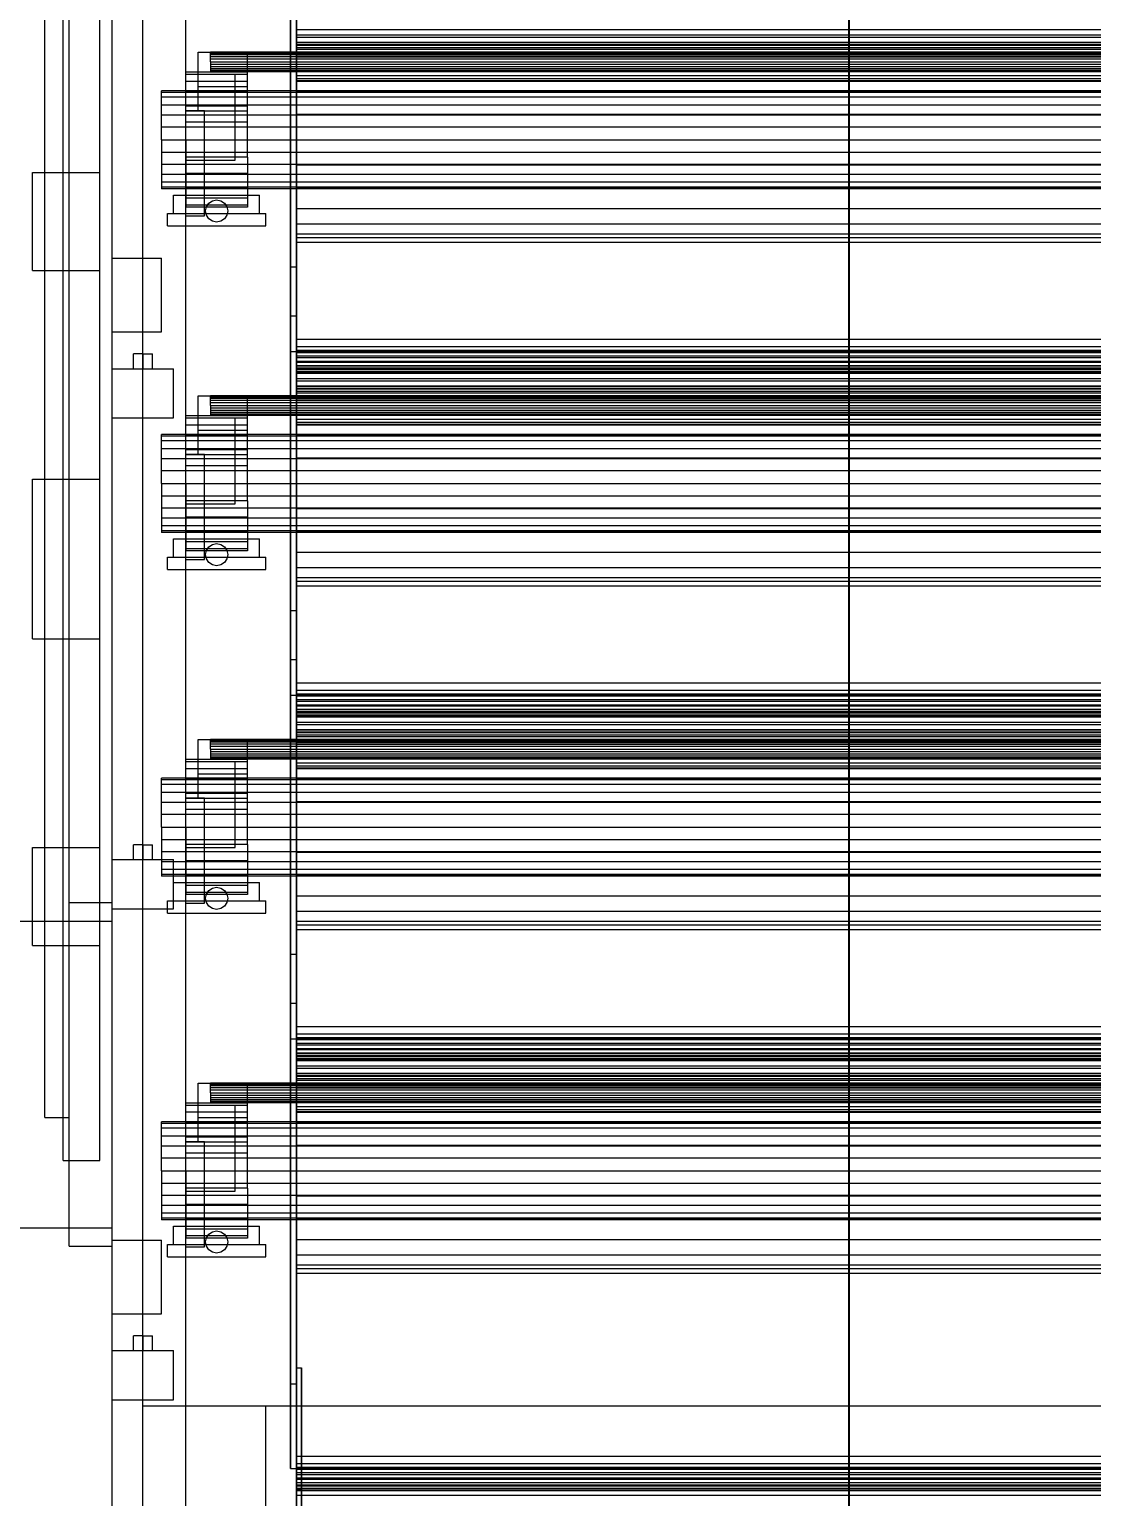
# Model space of a CAD drawing. Header units: millimetres. Extents: x -191664 to 191490, y -197311 to 10263.
# Drawn here: x 1032 to 1897, y -140449 to -139254 of the extents above; entities that cross this region are included whole.
import ezdxf

# ---------------------------------------------------------------- set-up
doc = ezdxf.new("R2010")
doc.units = ezdxf.units.MM
for name, color, linetype, lineweight in [('COTAS_O', 1, 'Continuous', 0), ('COTAS_R', 1, 'Continuous', 0), ('DET_secador_frontal', 7, 'Continuous', 0), ('R15_COTAS_TRANSPORTE_P', 1, 'Continuous', 0)]:
    doc.layers.add(name, color=color, linetype=linetype, lineweight=lineweight)
doc.dimstyles.new('PLANTA_20', dxfattribs={"dimtxt": 50, "dimasz": 30, "dimexe": 30, "dimexo": 16, "dimgap": 20, "dimtad": 1, "dimtih": 1, "dimtoh": 1, "dimdec": 1, "dimzin": 0, "dimdsep": 46, "dimcen": 0.09, "dimadec": 0, "dimazin": 0, "dimtfac": 1, "dimtdec": 4, "dimtofl": 0, "dimtmove": 0, "dimatfit": 3, "dimfxl": 1, "dimtolj": 1, "dimtzin": 0, "dimarcsym": 0})

# ---------------------------------------------------------------- blocks, each defined once
blk = doc.blocks.new('*D96')
at = {"layer": 'COTAS_O', "color": 0, "lineweight": -2, "transparency": 16777216}
for p, q in [((1116, -138550), (1730, -138550)), ((1700, -141520), (1700, -138580)), ((1116, -141550), (1730, -141550))]:
    blk.add_line(p, q, dxfattribs=at)
at = {"layer": 'COTAS_O', "color": 0, "transparency": 16777216}
for points in [[(1695, -138580), (1705, -138580), (1700, -138550)], [(1695, -141520), (1705, -141520), (1700, -141550)]]:
    blk.add_solid(points, dxfattribs=at)
at = {"layer": 'Defpoints', "color": 0, "transparency": 16777216}
for p in [(1100, -138550), (1700, -138550), (1100, -141550)]:
    blk.add_point(p, dxfattribs=at)
blk = doc.blocks.new('*D97')
at = {"layer": 'COTAS_R', "color": 0, "lineweight": -2, "transparency": 16777216}
for p, q in [((1116, -137710), (2230, -137710)), ((2200, -141520), (2200, -137740)), ((1116, -141550), (2230, -141550))]:
    blk.add_line(p, q, dxfattribs=at)
at = {"layer": 'COTAS_R', "color": 0, "transparency": 16777216}
for points in [[(2195, -137740), (2205, -137740), (2200, -137710)], [(2195, -141520), (2205, -141520), (2200, -141550)]]:
    blk.add_solid(points, dxfattribs=at)
at = {"layer": 'Defpoints', "color": 0, "transparency": 16777216}
for p in [(1100, -137710), (2200, -137710), (1100, -141550)]:
    blk.add_point(p, dxfattribs=at)
blk = doc.blocks.new('*D131')
at = {"layer": 'Defpoints', "color": 0, "transparency": 16777216}
for p in [(1100, -183968.1), (1139.8, -184162.7), (1104.6, -184212), (1304.6, -184212), (1304.6, -184212)]:
    blk.add_point(p, dxfattribs=at)
at = {"layer": 'R15_COTAS_TRANSPORTE_P', "color": 0, "lineweight": -2, "transparency": 16777216}
blk.add_arc((1304.6, -184212), 172, 140.0034, 169.9966, dxfattribs=at)
at = {"layer": 'R15_COTAS_TRANSPORTE_P', "color": 0, "transparency": 16777216}
for points in [[(1169.3, -184097.9), (1176.3, -184105), (1194, -184080.2)], [(1140.2, -184182.6), (1130.2, -184181.7), (1132.6, -184212)]]:
    blk.add_solid(points, dxfattribs=at)
blk = doc.blocks.new('*D133')
at = {"layer": 'Defpoints', "color": 0, "transparency": 16777216}
for p in [(439.7, -194148), (217.9, -194406.1), (-500, -194490), (-500, -194490), (500, -194490)]:
    blk.add_point(p, dxfattribs=at)
at = {"layer": 'R15_COTAS_TRANSPORTE_P', "color": 0, "lineweight": -2, "transparency": 16777216}
blk.add_arc((-500, -194490), 722.8, 2.3783, 17.6217, dxfattribs=at)
at = {"layer": 'R15_COTAS_TRANSPORTE_P', "color": 0, "transparency": 16777216}
for points in [[(184.1, -194272.8), (193.6, -194269.6), (179.2, -194242.8)], [(227.1, -194459.9), (217.2, -194460.1), (222.8, -194490)]]:
    blk.add_solid(points, dxfattribs=at)

msp = doc.modelspace()

# ---------------------------------------------------------------- linework, layer by layer
at = {"layer": 'DET_secador_frontal', "color": 254, "true_color": 0xd8e0dc}
for p, q in [((1100, -140885), (1100, -138615)), ((1125, -140885), (1125, -138615)), ((680, -139980), (1100, -139980)), ((1100, -140230), (1100, -139980)), ((680, -140230), (1100, -140230))]:
    msp.add_line(p, q, dxfattribs=at)
at = {"layer": 'DET_secador_frontal', "color": 9, "true_color": 0xb8c6c1}
for p, q in [((1125, -140375), (1125, -138615)), ((1045, -140140), (1045, -139190)), ((1065, -140140), (1065, -139190)), ((1045, -140140), (1065, -140140)), ((1125, -140375), (3875, -140375))]:
    msp.add_line(p, q, dxfattribs=at)
at = {"layer": 'DET_secador_frontal', "color": 251, "true_color": 0x536a64}
for p, q in [((1100, -140900), (1100, -138650)), ((1160, -140900), (1160, -138650)), ((1060, -140175), (1060, -139155)), ((1090, -140175), (1090, -139155)), ((1100, -139440), (1140, -139440)), ((1100, -139500), (1100, -139440)), ((1140, -139500), (1140, -139440)), ((1100, -139500), (1140, -139500)), ((1060, -140175), (1090, -140175)), ((1100, -140240), (1140, -140240)), ((1100, -140300), (1100, -140240)), ((1140, -140300), (1140, -140240)), ((1100, -140300), (1140, -140300))]:
    msp.add_line(p, q, dxfattribs=at)
at = {"layer": 'DET_secador_frontal', "color": 253, "true_color": 0xa8b3b5}
for p, q in [((1245, -139447), (1245, -139207)), ((1245, -139207), (1245, -139276)), ((1250, -139207), (1250, -139447)), ((1250, -139276), (1250, -139207)), ((1250, -139254), (1250, -139266)), ((3750, -139254), (1250, -139254)), ((1250, -139258), (1250, -139254)), ((1250, -139270), (1250, -139258)), ((1250, -139258), (3750, -139258)), ((1250, -139266), (1250, -139270)), ((3750, -139270), (1250, -139270)), ((1250, -139272), (1250, -139512)), ((1250, -139276), (1250, -139272)), ((1245, -139276), (1245, -139516)), ((1250, -139276), (1245, -139276)), ((1250, -139516), (1250, -139276)), ((1250, -139276), (3750, -139276)), ((1245, -139516), (1245, -139447)), ((1245, -139447), (1250, -139447)), ((1250, -139447), (1250, -139516)), ((1245, -139727), (1245, -139487)), ((1245, -139487), (1245, -139556)), ((1245, -139487), (1250, -139487)), ((1250, -139487), (1250, -139727)), ((1250, -139556), (1250, -139487)), ((1250, -139512), (3750, -139512)), ((1250, -139512), (1250, -139516)), ((1245, -139516), (1250, -139516)), ((3750, -139516), (1250, -139516)), ((1250, -139534), (1250, -139546)), ((3750, -139534), (1250, -139534)), ((1250, -139538), (1250, -139534)), ((1250, -139550), (1250, -139538)), ((1250, -139538), (3750, -139538)), ((1250, -139546), (1250, -139550)), ((3750, -139550), (1250, -139550)), ((1245, -139556), (1245, -139796)), ((1250, -139556), (1245, -139556)), ((1250, -139552), (1250, -139792)), ((1250, -139556), (1250, -139552)), ((1250, -139796), (1250, -139556)), ((1250, -139556), (3750, -139556)), ((1245, -139796), (1245, -139727)), ((1245, -139727), (1250, -139727)), ((1250, -139727), (1250, -139796)), ((1245, -140007), (1245, -139767)), ((1245, -139767), (1245, -139836)), ((1245, -139767), (1250, -139767)), ((1250, -139767), (1250, -140007)), ((1250, -139836), (1250, -139767)), ((1245, -139796), (1250, -139796)), ((1250, -139792), (3750, -139792)), ((1250, -139792), (1250, -139796)), ((3750, -139796), (1250, -139796)), ((1250, -139814), (1250, -139826)), ((3750, -139814), (1250, -139814)), ((1250, -139818), (1250, -139814)), ((1250, -139830), (1250, -139818)), ((1250, -139818), (3750, -139818)), ((1245, -139836), (1245, -140076)), ((1250, -139836), (1245, -139836)), ((1250, -139826), (1250, -139830)), ((3750, -139830), (1250, -139830)), ((1250, -139832), (1250, -140072)), ((1250, -139836), (1250, -139832)), ((1250, -140076), (1250, -139836)), ((1250, -139836), (3750, -139836)), ((1245, -140076), (1245, -140007)), ((1245, -140007), (1250, -140007)), ((1250, -140007), (1250, -140076)), ((1245, -140357), (1245, -140047)), ((1245, -140047), (1245, -140116)), ((1245, -140047), (1250, -140047)), ((1250, -140047), (1250, -140357)), ((1250, -140116), (1250, -140047)), ((1245, -140076), (1250, -140076)), ((1250, -140072), (3750, -140072)), ((1250, -140072), (1250, -140076)), ((3750, -140076), (1250, -140076)), ((1250, -140094), (1250, -140106)), ((3750, -140094), (1250, -140094)), ((1250, -140098), (1250, -140094)), ((1250, -140110), (1250, -140098)), ((1250, -140098), (3750, -140098)), ((1250, -140106), (1250, -140110)), ((3750, -140110), (1250, -140110)), ((1250, -140112), (1250, -140422)), ((1250, -140116), (1250, -140112)), ((1245, -140116), (1245, -140426)), ((1250, -140116), (1245, -140116)), ((1250, -140426), (1250, -140116)), ((1250, -140116), (3750, -140116)), ((1245, -140426), (1245, -140357)), ((1245, -140357), (1250, -140357)), ((1250, -140357), (1250, -140426)), ((1250, -140422), (3750, -140422)), ((1250, -140422), (1250, -140426)), ((1245, -140426), (1250, -140426)), ((3750, -140426), (1250, -140426)), ((1250, -140444), (3750, -140444)), ((1250, -140444), (1250, -140448)), ((3750, -140448), (1250, -140448))]:
    msp.add_line(p, q, dxfattribs=at)
at = {"layer": 'DET_secador_frontal', "color": 8, "true_color": 0x727f77}
for p, q in [((1250, -139260), (3750, -139260)), ((1250, -139264), (1250, -139260)), ((1250, -139264), (3750, -139264)), ((1250, -139540), (3750, -139540)), ((1250, -139544), (1250, -139540)), ((1250, -139544), (3750, -139544)), ((1250, -139820), (3750, -139820)), ((1250, -139824), (1250, -139820)), ((1250, -139824), (3750, -139824)), ((1250, -140100), (3750, -140100)), ((1250, -140104), (1250, -140100)), ((1250, -140104), (3750, -140104))]:
    msp.add_line(p, q, dxfattribs=at)
at = {"layer": 'DET_secador_frontal', "color": 8, "true_color": 0x617680}
for p, q in [((1170, -139272), (1210, -139272)), ((1170, -139300), (1170, -139272)), ((1210, -139300), (1210, -139272)), ((1160, -139290), (1200, -139290)), ((1160, -139320), (1160, -139290)), ((1200, -139320), (1200, -139290)), ((1170, -139300), (1210, -139300)), ((1170, -139320), (1170, -139300)), ((1210, -139320), (1210, -139300)), ((1160, -139319.5), (1175, -139319.5)), ((1160, -139405.5), (1160, -139319.5)), ((1160, -139320), (1200, -139320)), ((1160, -139360), (1160, -139320)), ((1170, -139320), (1210, -139320)), ((1175, -139405.5), (1175, -139319.5)), ((1200, -139360), (1200, -139320)), ((1160, -139360), (1200, -139360)), ((1150, -139388.5), (1220, -139388.5)), ((1150, -139403.5), (1150, -139388.5)), ((1220, -139403.5), (1220, -139388.5)), ((1145, -139403.5), (1225, -139403.5)), ((1145, -139413.5), (1145, -139403.5)), ((1150, -139403.5), (1220, -139403.5)), ((1160, -139405.5), (1175, -139405.5)), ((1225, -139413.5), (1225, -139403.5)), ((1145, -139413.5), (1225, -139413.5)), ((1170, -139552), (1210, -139552)), ((1170, -139580), (1170, -139552)), ((1210, -139580), (1210, -139552)), ((1160, -139570), (1200, -139570)), ((1160, -139600), (1160, -139570)), ((1200, -139600), (1200, -139570)), ((1170, -139580), (1210, -139580)), ((1170, -139600), (1170, -139580)), ((1210, -139600), (1210, -139580)), ((1160, -139599.5), (1175, -139599.5)), ((1160, -139685.5), (1160, -139599.5)), ((1160, -139600), (1200, -139600)), ((1160, -139640), (1160, -139600)), ((1170, -139600), (1210, -139600)), ((1175, -139685.5), (1175, -139599.5)), ((1200, -139640), (1200, -139600)), ((1160, -139640), (1200, -139640)), ((1150, -139668.5), (1220, -139668.5)), ((1150, -139683.5), (1150, -139668.5)), ((1220, -139683.5), (1220, -139668.5)), ((1145, -139683.5), (1225, -139683.5)), ((1145, -139693.5), (1145, -139683.5)), ((1145, -139693.5), (1225, -139693.5)), ((1150, -139683.5), (1220, -139683.5)), ((1160, -139685.5), (1175, -139685.5)), ((1225, -139693.5), (1225, -139683.5)), ((1170, -139832), (1210, -139832)), ((1170, -139860), (1170, -139832)), ((1210, -139860), (1210, -139832)), ((1160, -139850), (1200, -139850)), ((1160, -139880), (1160, -139850)), ((1170, -139860), (1210, -139860)), ((1170, -139880), (1170, -139860)), ((1200, -139880), (1200, -139850)), ((1210, -139880), (1210, -139860)), ((1160, -139879.5), (1175, -139879.5)), ((1160, -139965.5), (1160, -139879.5)), ((1160, -139880), (1200, -139880)), ((1160, -139920), (1160, -139880)), ((1170, -139880), (1210, -139880)), ((1175, -139965.5), (1175, -139879.5)), ((1200, -139920), (1200, -139880)), ((1160, -139920), (1200, -139920)), ((1150, -139948.5), (1220, -139948.5)), ((1150, -139963.5), (1150, -139948.5)), ((1220, -139963.5), (1220, -139948.5)), ((1145, -139963.5), (1225, -139963.5)), ((1145, -139973.5), (1145, -139963.5)), ((1150, -139963.5), (1220, -139963.5)), ((1160, -139965.5), (1175, -139965.5)), ((1225, -139973.5), (1225, -139963.5)), ((1145, -139973.5), (1225, -139973.5)), ((1170, -140112), (1210, -140112)), ((1170, -140140), (1170, -140112)), ((1210, -140140), (1210, -140112)), ((1160, -140130), (1200, -140130)), ((1160, -140160), (1160, -140130)), ((1200, -140160), (1200, -140130)), ((1170, -140140), (1210, -140140)), ((1170, -140160), (1170, -140140)), ((1210, -140160), (1210, -140140)), ((1160, -140159.5), (1175, -140159.5)), ((1160, -140245.5), (1160, -140159.5)), ((1160, -140160), (1200, -140160)), ((1160, -140200), (1160, -140160)), ((1170, -140160), (1210, -140160)), ((1175, -140245.5), (1175, -140159.5)), ((1200, -140200), (1200, -140160)), ((1160, -140200), (1200, -140200)), ((1150, -140228.5), (1220, -140228.5)), ((1150, -140243.5), (1150, -140228.5)), ((1220, -140243.5), (1220, -140228.5)), ((1145, -140243.5), (1225, -140243.5)), ((1145, -140253.5), (1145, -140243.5)), ((1150, -140243.5), (1220, -140243.5)), ((1225, -140253.5), (1225, -140243.5)), ((1145, -140253.5), (1225, -140253.5)), ((1160, -140245.5), (1175, -140245.5))]:
    msp.add_line(p, q, dxfattribs=at)
at = {"layer": 'DET_secador_frontal', "color": 253, "true_color": 0xa4b0b5}
for p, q in [((1180, -139272.27), (1180, -139272)), ((3820, -139272), (1180, -139272)), ((1180, -139273.07), (1180, -139272.27)), ((3820, -139272.27), (1180, -139272.27)), ((1180, -139274.34), (1180, -139273.07)), ((3820, -139273.07), (1180, -139273.07)), ((1180, -139276), (1180, -139274.34)), ((3820, -139274.34), (1180, -139274.34)), ((1250, -139266.71), (1250, -139264)), ((1250, -139264.55), (1250, -139264)), ((1250, -139266.14), (1250, -139264.55)), ((3750, -139264.55), (1250, -139264.55)), ((1250, -139268.69), (1250, -139266.14)), ((3750, -139266.14), (1250, -139266.14)), ((1250, -139274.65), (1250, -139266.71)), ((3750, -139266.71), (1250, -139266.71)), ((1250, -139272), (1250, -139268.69)), ((3750, -139268.69), (1250, -139268.69)), ((1250, -139275.86), (1250, -139272)), ((3750, -139272), (1250, -139272)), ((1250, -139287.29), (1250, -139274.65)), ((3750, -139274.65), (1250, -139274.65)), ((1180, -139277.93), (1180, -139276)), ((3820, -139276), (1180, -139276)), ((1180, -139280), (1180, -139277.93)), ((3820, -139277.93), (1180, -139277.93)), ((1180, -139280), (1180, -139282.07)), ((1180, -139280), (3820, -139280)), ((1180, -139282.07), (1180, -139284)), ((3820, -139282.07), (1180, -139282.07)), ((1180, -139284), (1180, -139285.66)), ((3820, -139284), (1180, -139284)), ((1180, -139285.66), (1180, -139286.93)), ((3820, -139285.66), (1180, -139285.66)), ((1180, -139286.93), (1180, -139287.73)), ((3820, -139286.93), (1180, -139286.93)), ((1250, -139280), (1250, -139275.86)), ((3750, -139275.86), (1250, -139275.86)), ((1250, -139280), (1250, -139284.14)), ((1250, -139280), (3750, -139280)), ((1250, -139284.14), (1250, -139288)), ((3750, -139284.14), (1250, -139284.14)), ((1250, -139303.75), (1250, -139287.29)), ((3750, -139287.29), (1250, -139287.29)), ((1160, -139290.37), (1160, -139288.5)), ((1210, -139288.5), (1160, -139288.5)), ((1160, -139295.87), (1160, -139290.37)), ((1210, -139290.37), (1160, -139290.37)), ((1160, -139304.61), (1160, -139295.87)), ((1210, -139295.87), (1160, -139295.87)), ((1180, -139287.73), (1180, -139288)), ((3820, -139287.73), (1180, -139287.73)), ((3820, -139288), (1180, -139288)), ((1210, -139290.37), (1210, -139288.5)), ((1210, -139295.87), (1210, -139290.37)), ((1210, -139304.61), (1210, -139295.87)), ((1250, -139288), (1250, -139291.31)), ((3750, -139288), (1250, -139288)), ((1250, -139291.31), (1250, -139293.86)), ((3750, -139291.31), (1250, -139291.31)), ((1250, -139293.86), (1250, -139295.45)), ((3750, -139293.86), (1250, -139293.86)), ((1250, -139295.45), (1250, -139296)), ((3750, -139295.45), (1250, -139295.45)), ((3750, -139296), (1250, -139296)), ((1140, -139304.86), (1140, -139303.5)), ((3860, -139303.5), (1140, -139303.5)), ((1140, -139308.86), (1140, -139304.86)), ((3860, -139304.86), (1140, -139304.86)), ((1140, -139315.22), (1140, -139308.86)), ((3860, -139308.86), (1140, -139308.86)), ((1160, -139316), (1160, -139304.61)), ((1210, -139304.61), (1160, -139304.61)), ((1210, -139316), (1210, -139304.61)), ((1250, -139322.92), (1250, -139303.75)), ((3750, -139303.75), (1250, -139303.75)), ((1140, -139323.5), (1140, -139315.22)), ((3860, -139315.22), (1140, -139315.22)), ((1140, -139333.15), (1140, -139323.5)), ((3860, -139323.5), (1140, -139323.5)), ((1160, -139329.26), (1160, -139316)), ((1210, -139316), (1160, -139316)), ((1210, -139329.26), (1210, -139316)), ((1250, -139343.5), (1250, -139322.92)), ((3750, -139322.92), (1250, -139322.92)), ((1140, -139343.5), (1140, -139333.15)), ((3860, -139333.15), (1140, -139333.15)), ((1160, -139343.5), (1160, -139329.26)), ((1210, -139329.26), (1160, -139329.26)), ((1210, -139343.5), (1210, -139329.26)), ((1140, -139343.5), (1140, -139353.85)), ((1140, -139343.5), (3860, -139343.5)), ((1160, -139343.5), (1160, -139357.74)), ((1160, -139343.5), (1210, -139343.5)), ((1210, -139357.74), (1210, -139343.5)), ((1250, -139343.5), (1250, -139364.08)), ((1250, -139343.5), (3750, -139343.5)), ((1140, -139353.85), (1140, -139363.5)), ((3860, -139353.85), (1140, -139353.85)), ((1160, -139357.74), (1160, -139371)), ((1210, -139357.74), (1160, -139357.74)), ((1210, -139357.74), (1210, -139371)), ((1140, -139363.5), (1140, -139371.78)), ((3860, -139363.5), (1140, -139363.5)), ((1160, -139371), (1160, -139382.39)), ((1210, -139371), (1160, -139371)), ((1210, -139371), (1210, -139382.39)), ((1250, -139364.08), (1250, -139383.25)), ((3750, -139364.08), (1250, -139364.08)), ((1140, -139371.78), (1140, -139378.14)), ((3860, -139371.78), (1140, -139371.78)), ((1140, -139378.14), (1140, -139382.14)), ((3860, -139378.14), (1140, -139378.14)), ((1140, -139382.14), (1140, -139383.5)), ((3860, -139382.14), (1140, -139382.14)), ((1160, -139382.39), (1160, -139391.13)), ((1210, -139382.39), (1160, -139382.39)), ((1210, -139382.39), (1210, -139391.13)), ((1250, -139383.25), (1250, -139399.71)), ((3750, -139383.25), (1250, -139383.25)), ((3860, -139383.5), (1140, -139383.5)), ((1160, -139391.13), (1160, -139396.63)), ((1210, -139391.13), (1160, -139391.13)), ((1210, -139391.13), (1210, -139396.63)), ((1160, -139396.63), (1160, -139398.5)), ((1210, -139396.63), (1160, -139396.63)), ((1210, -139398.5), (1160, -139398.5)), ((1210, -139396.63), (1210, -139398.5)), ((1250, -139399.71), (1250, -139412.35)), ((3750, -139399.71), (1250, -139399.71)), ((1250, -139412.35), (1250, -139420.29)), ((3750, -139412.35), (1250, -139412.35)), ((1250, -139420.29), (1250, -139423)), ((3750, -139420.29), (1250, -139420.29)), ((1250, -139546.71), (1250, -139544)), ((1250, -139544.55), (1250, -139544)), ((1250, -139546.14), (1250, -139544.55)), ((3750, -139544.55), (1250, -139544.55)), ((1250, -139548.69), (1250, -139546.14)), ((3750, -139546.14), (1250, -139546.14)), ((1250, -139554.65), (1250, -139546.71)), ((3750, -139546.71), (1250, -139546.71)), ((1250, -139552), (1250, -139548.69)), ((3750, -139548.69), (1250, -139548.69)), ((1180, -139552.27), (1180, -139552)), ((3820, -139552), (1180, -139552)), ((1180, -139553.07), (1180, -139552.27)), ((3820, -139552.27), (1180, -139552.27)), ((1180, -139554.34), (1180, -139553.07)), ((3820, -139553.07), (1180, -139553.07)), ((1180, -139556), (1180, -139554.34)), ((3820, -139554.34), (1180, -139554.34)), ((1180, -139557.93), (1180, -139556)), ((3820, -139556), (1180, -139556)), ((1180, -139560), (1180, -139557.93)), ((3820, -139557.93), (1180, -139557.93)), ((1180, -139560), (1180, -139562.07)), ((1180, -139560), (3820, -139560)), ((1180, -139562.07), (1180, -139564)), ((3820, -139562.07), (1180, -139562.07)), ((1250, -139555.86), (1250, -139552)), ((3750, -139552), (1250, -139552)), ((1250, -139567.29), (1250, -139554.65)), ((3750, -139554.65), (1250, -139554.65)), ((1250, -139560), (1250, -139555.86)), ((3750, -139555.86), (1250, -139555.86)), ((1250, -139560), (1250, -139564.14)), ((1250, -139560), (3750, -139560)), ((1160, -139570.37), (1160, -139568.5)), ((1210, -139568.5), (1160, -139568.5)), ((1160, -139575.87), (1160, -139570.37)), ((1210, -139570.37), (1160, -139570.37)), ((1180, -139564), (1180, -139565.66)), ((3820, -139564), (1180, -139564)), ((1180, -139565.66), (1180, -139566.93)), ((3820, -139565.66), (1180, -139565.66)), ((1180, -139566.93), (1180, -139567.73)), ((3820, -139566.93), (1180, -139566.93)), ((1180, -139567.73), (1180, -139568)), ((3820, -139567.73), (1180, -139567.73)), ((3820, -139568), (1180, -139568)), ((1210, -139570.37), (1210, -139568.5)), ((1210, -139575.87), (1210, -139570.37)), ((1250, -139564.14), (1250, -139568)), ((3750, -139564.14), (1250, -139564.14)), ((1250, -139583.75), (1250, -139567.29)), ((3750, -139567.29), (1250, -139567.29)), ((1250, -139568), (1250, -139571.31)), ((3750, -139568), (1250, -139568)), ((1250, -139571.31), (1250, -139573.86)), ((3750, -139571.31), (1250, -139571.31)), ((1250, -139573.86), (1250, -139575.45)), ((3750, -139573.86), (1250, -139573.86)), ((1140, -139584.86), (1140, -139583.5)), ((3860, -139583.5), (1140, -139583.5)), ((1140, -139588.86), (1140, -139584.86)), ((3860, -139584.86), (1140, -139584.86)), ((1160, -139584.61), (1160, -139575.87)), ((1210, -139575.87), (1160, -139575.87)), ((1160, -139596), (1160, -139584.61)), ((1210, -139584.61), (1160, -139584.61)), ((1210, -139584.61), (1210, -139575.87)), ((1210, -139596), (1210, -139584.61)), ((1250, -139575.45), (1250, -139576)), ((3750, -139575.45), (1250, -139575.45)), ((3750, -139576), (1250, -139576)), ((1250, -139602.92), (1250, -139583.75)), ((3750, -139583.75), (1250, -139583.75)), ((1140, -139595.22), (1140, -139588.86)), ((3860, -139588.86), (1140, -139588.86)), ((1140, -139603.5), (1140, -139595.22)), ((3860, -139595.22), (1140, -139595.22)), ((1160, -139609.26), (1160, -139596)), ((1210, -139596), (1160, -139596)), ((1210, -139609.26), (1210, -139596)), ((1140, -139613.15), (1140, -139603.5)), ((3860, -139603.5), (1140, -139603.5)), ((1160, -139623.5), (1160, -139609.26)), ((1210, -139609.26), (1160, -139609.26)), ((1210, -139623.5), (1210, -139609.26)), ((1250, -139623.5), (1250, -139602.92)), ((3750, -139602.92), (1250, -139602.92)), ((1140, -139623.5), (1140, -139613.15)), ((3860, -139613.15), (1140, -139613.15)), ((1140, -139623.5), (1140, -139633.85)), ((1140, -139623.5), (3860, -139623.5)), ((1140, -139633.85), (1140, -139643.5)), ((3860, -139633.85), (1140, -139633.85)), ((1160, -139623.5), (1160, -139637.74)), ((1160, -139623.5), (1210, -139623.5)), ((1210, -139637.74), (1210, -139623.5)), ((1250, -139623.5), (1250, -139644.08)), ((1250, -139623.5), (3750, -139623.5)), ((1140, -139643.5), (1140, -139651.78)), ((3860, -139643.5), (1140, -139643.5)), ((1160, -139637.74), (1160, -139651)), ((1210, -139637.74), (1160, -139637.74)), ((1210, -139637.74), (1210, -139651)), ((1250, -139644.08), (1250, -139663.25)), ((3750, -139644.08), (1250, -139644.08)), ((1140, -139651.78), (1140, -139658.14)), ((3860, -139651.78), (1140, -139651.78)), ((1140, -139658.14), (1140, -139662.14)), ((3860, -139658.14), (1140, -139658.14)), ((1160, -139651), (1160, -139662.39)), ((1210, -139651), (1160, -139651)), ((1210, -139651), (1210, -139662.39)), ((1140, -139662.14), (1140, -139663.5)), ((3860, -139662.14), (1140, -139662.14)), ((3860, -139663.5), (1140, -139663.5)), ((1160, -139662.39), (1160, -139671.13)), ((1210, -139662.39), (1160, -139662.39)), ((1210, -139662.39), (1210, -139671.13)), ((1250, -139663.25), (1250, -139679.71)), ((3750, -139663.25), (1250, -139663.25)), ((1160, -139671.13), (1160, -139676.63)), ((1210, -139671.13), (1160, -139671.13)), ((1160, -139676.63), (1160, -139678.5)), ((1210, -139676.63), (1160, -139676.63)), ((1210, -139678.5), (1160, -139678.5)), ((1210, -139671.13), (1210, -139676.63)), ((1210, -139676.63), (1210, -139678.5)), ((1250, -139679.71), (1250, -139692.35)), ((3750, -139679.71), (1250, -139679.71)), ((1250, -139692.35), (1250, -139700.29)), ((3750, -139692.35), (1250, -139692.35)), ((1250, -139700.29), (1250, -139703)), ((3750, -139700.29), (1250, -139700.29)), ((1250, -139826.71), (1250, -139824)), ((1250, -139824.55), (1250, -139824)), ((1250, -139826.14), (1250, -139824.55)), ((3750, -139824.55), (1250, -139824.55)), ((1180, -139832.27), (1180, -139832)), ((3820, -139832), (1180, -139832)), ((1180, -139833.07), (1180, -139832.27)), ((3820, -139832.27), (1180, -139832.27)), ((1180, -139834.34), (1180, -139833.07)), ((3820, -139833.07), (1180, -139833.07)), ((1180, -139836), (1180, -139834.34)), ((3820, -139834.34), (1180, -139834.34)), ((1180, -139837.93), (1180, -139836)), ((3820, -139836), (1180, -139836)), ((1250, -139828.69), (1250, -139826.14)), ((3750, -139826.14), (1250, -139826.14)), ((1250, -139834.65), (1250, -139826.71)), ((3750, -139826.71), (1250, -139826.71)), ((1250, -139832), (1250, -139828.69)), ((3750, -139828.69), (1250, -139828.69)), ((1250, -139835.86), (1250, -139832)), ((3750, -139832), (1250, -139832)), ((1250, -139847.29), (1250, -139834.65)), ((3750, -139834.65), (1250, -139834.65)), ((1250, -139840), (1250, -139835.86)), ((3750, -139835.86), (1250, -139835.86)), ((1160, -139850.37), (1160, -139848.5)), ((1210, -139848.5), (1160, -139848.5)), ((1180, -139840), (1180, -139837.93)), ((3820, -139837.93), (1180, -139837.93)), ((1180, -139840), (1180, -139842.07)), ((1180, -139840), (3820, -139840)), ((1180, -139842.07), (1180, -139844)), ((3820, -139842.07), (1180, -139842.07)), ((1180, -139844), (1180, -139845.66)), ((3820, -139844), (1180, -139844)), ((1180, -139845.66), (1180, -139846.93)), ((3820, -139845.66), (1180, -139845.66)), ((1180, -139846.93), (1180, -139847.73)), ((3820, -139846.93), (1180, -139846.93)), ((1180, -139847.73), (1180, -139848)), ((3820, -139847.73), (1180, -139847.73)), ((3820, -139848), (1180, -139848)), ((1210, -139850.37), (1210, -139848.5)), ((1250, -139840), (1250, -139844.14)), ((1250, -139840), (3750, -139840)), ((1250, -139844.14), (1250, -139848)), ((3750, -139844.14), (1250, -139844.14)), ((1250, -139863.75), (1250, -139847.29)), ((3750, -139847.29), (1250, -139847.29)), ((1250, -139848), (1250, -139851.31)), ((3750, -139848), (1250, -139848)), ((1160, -139855.87), (1160, -139850.37)), ((1210, -139850.37), (1160, -139850.37)), ((1160, -139864.61), (1160, -139855.87)), ((1210, -139855.87), (1160, -139855.87)), ((1210, -139855.87), (1210, -139850.37)), ((1210, -139864.61), (1210, -139855.87)), ((1250, -139851.31), (1250, -139853.86)), ((3750, -139851.31), (1250, -139851.31)), ((1250, -139853.86), (1250, -139855.45)), ((3750, -139853.86), (1250, -139853.86)), ((1250, -139855.45), (1250, -139856)), ((3750, -139855.45), (1250, -139855.45)), ((3750, -139856), (1250, -139856)), ((1140, -139864.86), (1140, -139863.5)), ((3860, -139863.5), (1140, -139863.5)), ((1140, -139868.86), (1140, -139864.86)), ((3860, -139864.86), (1140, -139864.86)), ((1140, -139875.22), (1140, -139868.86)), ((3860, -139868.86), (1140, -139868.86)), ((1160, -139876), (1160, -139864.61)), ((1210, -139864.61), (1160, -139864.61)), ((1210, -139876), (1210, -139864.61)), ((1250, -139882.92), (1250, -139863.75)), ((3750, -139863.75), (1250, -139863.75)), ((1140, -139883.5), (1140, -139875.22)), ((3860, -139875.22), (1140, -139875.22)), ((1140, -139893.15), (1140, -139883.5)), ((3860, -139883.5), (1140, -139883.5)), ((1160, -139889.26), (1160, -139876)), ((1210, -139876), (1160, -139876)), ((1210, -139889.26), (1210, -139876)), ((1250, -139903.5), (1250, -139882.92)), ((3750, -139882.92), (1250, -139882.92)), ((1140, -139903.5), (1140, -139893.15)), ((3860, -139893.15), (1140, -139893.15)), ((1160, -139903.5), (1160, -139889.26)), ((1210, -139889.26), (1160, -139889.26)), ((1210, -139903.5), (1210, -139889.26)), ((1140, -139903.5), (1140, -139913.85)), ((1140, -139903.5), (3860, -139903.5)), ((1160, -139903.5), (1160, -139917.74)), ((1160, -139903.5), (1210, -139903.5)), ((1210, -139917.74), (1210, -139903.5)), ((1250, -139903.5), (1250, -139924.08)), ((1250, -139903.5), (3750, -139903.5)), ((1140, -139913.85), (1140, -139923.5)), ((3860, -139913.85), (1140, -139913.85)), ((1160, -139917.74), (1160, -139931)), ((1210, -139917.74), (1160, -139917.74)), ((1210, -139917.74), (1210, -139931)), ((1140, -139923.5), (1140, -139931.78)), ((3860, -139923.5), (1140, -139923.5)), ((1140, -139931.78), (1140, -139938.14)), ((3860, -139931.78), (1140, -139931.78)), ((1160, -139931), (1160, -139942.39)), ((1210, -139931), (1160, -139931)), ((1210, -139931), (1210, -139942.39)), ((1250, -139924.08), (1250, -139943.25)), ((3750, -139924.08), (1250, -139924.08)), ((1140, -139938.14), (1140, -139942.14)), ((3860, -139938.14), (1140, -139938.14)), ((1140, -139942.14), (1140, -139943.5)), ((3860, -139942.14), (1140, -139942.14)), ((3860, -139943.5), (1140, -139943.5)), ((1160, -139942.39), (1160, -139951.13)), ((1210, -139942.39), (1160, -139942.39)), ((1210, -139942.39), (1210, -139951.13)), ((1250, -139943.25), (1250, -139959.71)), ((3750, -139943.25), (1250, -139943.25)), ((1160, -139951.13), (1160, -139956.63)), ((1210, -139951.13), (1160, -139951.13)), ((1160, -139956.63), (1160, -139958.5)), ((1210, -139956.63), (1160, -139956.63)), ((1210, -139951.13), (1210, -139956.63)), ((1210, -139956.63), (1210, -139958.5)), ((1210, -139958.5), (1160, -139958.5)), ((1250, -139959.71), (1250, -139972.35)), ((3750, -139959.71), (1250, -139959.71)), ((1250, -139972.35), (1250, -139980.29)), ((3750, -139972.35), (1250, -139972.35)), ((1250, -139980.29), (1250, -139983)), ((3750, -139980.29), (1250, -139980.29)), ((1180, -140112.27), (1180, -140112)), ((3820, -140112), (1180, -140112)), ((1180, -140113.07), (1180, -140112.27)), ((3820, -140112.27), (1180, -140112.27)), ((1250, -140106.71), (1250, -140104)), ((1250, -140104.55), (1250, -140104)), ((1250, -140106.14), (1250, -140104.55)), ((3750, -140104.55), (1250, -140104.55)), ((1250, -140108.69), (1250, -140106.14)), ((3750, -140106.14), (1250, -140106.14)), ((1250, -140114.65), (1250, -140106.71)), ((3750, -140106.71), (1250, -140106.71)), ((1250, -140112), (1250, -140108.69)), ((3750, -140108.69), (1250, -140108.69)), ((1250, -140115.86), (1250, -140112)), ((3750, -140112), (1250, -140112)), ((1180, -140114.34), (1180, -140113.07)), ((3820, -140113.07), (1180, -140113.07)), ((1180, -140116), (1180, -140114.34)), ((3820, -140114.34), (1180, -140114.34)), ((1180, -140117.93), (1180, -140116)), ((3820, -140116), (1180, -140116)), ((1180, -140120), (1180, -140117.93)), ((3820, -140117.93), (1180, -140117.93)), ((1180, -140120), (1180, -140122.07)), ((1180, -140120), (3820, -140120)), ((1180, -140122.07), (1180, -140124)), ((3820, -140122.07), (1180, -140122.07)), ((1180, -140124), (1180, -140125.66)), ((3820, -140124), (1180, -140124)), ((1250, -140127.29), (1250, -140114.65)), ((3750, -140114.65), (1250, -140114.65)), ((1250, -140120), (1250, -140115.86)), ((3750, -140115.86), (1250, -140115.86)), ((1250, -140120), (1250, -140124.14)), ((1250, -140120), (3750, -140120)), ((1250, -140124.14), (1250, -140128)), ((3750, -140124.14), (1250, -140124.14)), ((1160, -140130.37), (1160, -140128.5)), ((1210, -140128.5), (1160, -140128.5)), ((1160, -140135.87), (1160, -140130.37)), ((1210, -140130.37), (1160, -140130.37)), ((1160, -140144.61), (1160, -140135.87)), ((1210, -140135.87), (1160, -140135.87)), ((1180, -140125.66), (1180, -140126.93)), ((3820, -140125.66), (1180, -140125.66)), ((1180, -140126.93), (1180, -140127.73)), ((3820, -140126.93), (1180, -140126.93)), ((1180, -140127.73), (1180, -140128)), ((3820, -140127.73), (1180, -140127.73)), ((3820, -140128), (1180, -140128)), ((1210, -140130.37), (1210, -140128.5)), ((1210, -140135.87), (1210, -140130.37)), ((1210, -140144.61), (1210, -140135.87)), ((1250, -140143.75), (1250, -140127.29)), ((3750, -140127.29), (1250, -140127.29)), ((1250, -140128), (1250, -140131.31)), ((3750, -140128), (1250, -140128)), ((1250, -140131.31), (1250, -140133.86)), ((3750, -140131.31), (1250, -140131.31)), ((1250, -140133.86), (1250, -140135.45)), ((3750, -140133.86), (1250, -140133.86)), ((1250, -140135.45), (1250, -140136)), ((3750, -140135.45), (1250, -140135.45)), ((3750, -140136), (1250, -140136)), ((1140, -140144.86), (1140, -140143.5)), ((3860, -140143.5), (1140, -140143.5)), ((1140, -140148.86), (1140, -140144.86)), ((3860, -140144.86), (1140, -140144.86)), ((1160, -140156), (1160, -140144.61)), ((1210, -140144.61), (1160, -140144.61)), ((1210, -140156), (1210, -140144.61)), ((1250, -140162.92), (1250, -140143.75)), ((3750, -140143.75), (1250, -140143.75)), ((1140, -140155.22), (1140, -140148.86)), ((3860, -140148.86), (1140, -140148.86)), ((1140, -140163.5), (1140, -140155.22)), ((3860, -140155.22), (1140, -140155.22)), ((1160, -140169.26), (1160, -140156)), ((1210, -140156), (1160, -140156)), ((1210, -140169.26), (1210, -140156)), ((1140, -140173.15), (1140, -140163.5)), ((3860, -140163.5), (1140, -140163.5)), ((1160, -140183.5), (1160, -140169.26)), ((1210, -140169.26), (1160, -140169.26)), ((1210, -140183.5), (1210, -140169.26)), ((1250, -140183.5), (1250, -140162.92)), ((3750, -140162.92), (1250, -140162.92)), ((1140, -140183.5), (1140, -140173.15)), ((3860, -140173.15), (1140, -140173.15)), ((1140, -140183.5), (1140, -140193.85)), ((1140, -140183.5), (3860, -140183.5)), ((1160, -140183.5), (1160, -140197.74)), ((1160, -140183.5), (1210, -140183.5)), ((1210, -140197.74), (1210, -140183.5)), ((1250, -140183.5), (1250, -140204.08)), ((1250, -140183.5), (3750, -140183.5)), ((1140, -140193.85), (1140, -140203.5)), ((3860, -140193.85), (1140, -140193.85)), ((1140, -140203.5), (1140, -140211.78)), ((3860, -140203.5), (1140, -140203.5)), ((1160, -140197.74), (1160, -140211)), ((1210, -140197.74), (1160, -140197.74)), ((1210, -140197.74), (1210, -140211)), ((1250, -140204.08), (1250, -140223.25)), ((3750, -140204.08), (1250, -140204.08)), ((1140, -140211.78), (1140, -140218.14)), ((3860, -140211.78), (1140, -140211.78)), ((1140, -140218.14), (1140, -140222.14)), ((3860, -140218.14), (1140, -140218.14)), ((1160, -140211), (1160, -140222.39)), ((1210, -140211), (1160, -140211)), ((1210, -140211), (1210, -140222.39)), ((1140, -140222.14), (1140, -140223.5)), ((3860, -140222.14), (1140, -140222.14)), ((3860, -140223.5), (1140, -140223.5)), ((1160, -140222.39), (1160, -140231.13)), ((1210, -140222.39), (1160, -140222.39)), ((1160, -140231.13), (1160, -140236.63)), ((1210, -140231.13), (1160, -140231.13)), ((1210, -140222.39), (1210, -140231.13)), ((1210, -140231.13), (1210, -140236.63)), ((1250, -140223.25), (1250, -140239.71)), ((3750, -140223.25), (1250, -140223.25)), ((1160, -140236.63), (1160, -140238.5)), ((1210, -140236.63), (1160, -140236.63)), ((1210, -140238.5), (1160, -140238.5)), ((1210, -140236.63), (1210, -140238.5)), ((1250, -140239.71), (1250, -140252.35)), ((3750, -140239.71), (1250, -140239.71)), ((1250, -140252.35), (1250, -140260.29)), ((3750, -140252.35), (1250, -140252.35)), ((1250, -140260.29), (1250, -140263)), ((3750, -140260.29), (1250, -140260.29))]:
    msp.add_line(p, q, dxfattribs=at)
at = {"layer": 'DET_secador_frontal', "color": 254, "true_color": 0xd2d7cc}
for p, q in [((1250, -139266), (1250, -139506)), ((3750, -139266), (1250, -139266)), ((1250, -139272), (1250, -139266)), ((1250, -139506), (3750, -139506)), ((1250, -139506), (1250, -139512)), ((1250, -139546), (1250, -139786)), ((3750, -139546), (1250, -139546)), ((1250, -139552), (1250, -139546)), ((1250, -139786), (3750, -139786)), ((1250, -139786), (1250, -139792)), ((1250, -139826), (1250, -140066)), ((3750, -139826), (1250, -139826)), ((1250, -139832), (1250, -139826)), ((1250, -140066), (3750, -140066)), ((1250, -140066), (1250, -140072)), ((1250, -140106), (1250, -140416)), ((3750, -140106), (1250, -140106)), ((1250, -140112), (1250, -140106)), ((1250, -140416), (3750, -140416)), ((1250, -140416), (1250, -140422))]:
    msp.add_line(p, q, dxfattribs=at)
at = {"layer": 'DET_secador_frontal', "color": 252, "true_color": 0x798e91}
for p, q in [((1035, -139370), (1090, -139370)), ((1035, -139450), (1035, -139370)), ((1090, -139450), (1090, -139370)), ((1035, -139450), (1090, -139450)), ((1035, -139920), (1090, -139920)), ((1035, -140000), (1035, -139920)), ((1090, -140000), (1090, -139920)), ((1065, -139965), (1100, -139965)), ((1065, -140245), (1065, -139965)), ((1100, -140245), (1100, -139965)), ((1035, -140000), (1090, -140000)), ((1065, -140245), (1100, -140245))]:
    msp.add_line(p, q, dxfattribs=at)
at = {"layer": 'DET_secador_frontal', "color": 9, "true_color": 0xb2bdc0}
for p, q in [((1176.69, -139398.06), (1178.64, -139395.14)), ((1178.64, -139395.14), (1181.56, -139393.19)), ((1181.56, -139393.19), (1185, -139392.5)), ((1185, -139392.5), (1188.44, -139393.19)), ((1188.44, -139393.19), (1191.36, -139395.14)), ((1191.36, -139395.14), (1193.31, -139398.06)), ((1176, -139401.5), (1176.69, -139398.06)), ((1176.69, -139404.94), (1176, -139401.5)), ((1178.64, -139407.86), (1176.69, -139404.94)), ((1193.31, -139404.94), (1191.36, -139407.86)), ((1193.31, -139398.06), (1194, -139401.5)), ((1194, -139401.5), (1193.31, -139404.94)), ((1181.56, -139409.81), (1178.64, -139407.86)), ((1185, -139410.5), (1181.56, -139409.81)), ((1188.44, -139409.81), (1185, -139410.5)), ((1191.36, -139407.86), (1188.44, -139409.81)), ((1176, -139681.5), (1176.69, -139678.06)), ((1176.69, -139684.94), (1176, -139681.5)), ((1176.69, -139678.06), (1178.64, -139675.14)), ((1178.64, -139675.14), (1181.56, -139673.19)), ((1181.56, -139673.19), (1185, -139672.5)), ((1185, -139672.5), (1188.44, -139673.19)), ((1188.44, -139673.19), (1191.36, -139675.14)), ((1191.36, -139675.14), (1193.31, -139678.06)), ((1193.31, -139678.06), (1194, -139681.5)), ((1194, -139681.5), (1193.31, -139684.94)), ((1178.64, -139687.86), (1176.69, -139684.94)), ((1181.56, -139689.81), (1178.64, -139687.86)), ((1185, -139690.5), (1181.56, -139689.81)), ((1188.44, -139689.81), (1185, -139690.5)), ((1191.36, -139687.86), (1188.44, -139689.81)), ((1193.31, -139684.94), (1191.36, -139687.86)), ((1176.69, -139958.06), (1178.64, -139955.14)), ((1178.64, -139955.14), (1181.56, -139953.19)), ((1181.56, -139953.19), (1185, -139952.5)), ((1185, -139952.5), (1188.44, -139953.19)), ((1188.44, -139953.19), (1191.36, -139955.14)), ((1191.36, -139955.14), (1193.31, -139958.06)), ((1176, -139961.5), (1176.69, -139958.06)), ((1176.69, -139964.94), (1176, -139961.5)), ((1178.64, -139967.86), (1176.69, -139964.94)), ((1181.56, -139969.81), (1178.64, -139967.86)), ((1191.36, -139967.86), (1188.44, -139969.81)), ((1193.31, -139964.94), (1191.36, -139967.86)), ((1193.31, -139958.06), (1194, -139961.5)), ((1194, -139961.5), (1193.31, -139964.94)), ((1185, -139970.5), (1181.56, -139969.81)), ((1188.44, -139969.81), (1185, -139970.5)), ((1176, -140241.5), (1176.69, -140238.06)), ((1176.69, -140244.94), (1176, -140241.5)), ((1176.69, -140238.06), (1178.64, -140235.14)), ((1178.64, -140235.14), (1181.56, -140233.19)), ((1181.56, -140233.19), (1185, -140232.5)), ((1185, -140232.5), (1188.44, -140233.19)), ((1188.44, -140233.19), (1191.36, -140235.14)), ((1191.36, -140235.14), (1193.31, -140238.06)), ((1193.31, -140238.06), (1194, -140241.5)), ((1194, -140241.5), (1193.31, -140244.94)), ((1178.64, -140247.86), (1176.69, -140244.94)), ((1181.56, -140249.81), (1178.64, -140247.86)), ((1185, -140250.5), (1181.56, -140249.81)), ((1188.44, -140249.81), (1185, -140250.5)), ((1191.36, -140247.86), (1188.44, -140249.81)), ((1193.31, -140244.94), (1191.36, -140247.86))]:
    msp.add_line(p, q, dxfattribs=at)
at = {"layer": 'DET_secador_frontal', "color": 251, "true_color": 0x66766c}
for p, q in [((1250, -139423), (3750, -139423)), ((1250, -139427), (1250, -139423)), ((1250, -139427), (3750, -139427)), ((1250, -139703), (3750, -139703)), ((1250, -139707), (1250, -139703)), ((1250, -139707), (3750, -139707)), ((1250, -139983), (3750, -139983)), ((1250, -139987), (1250, -139983)), ((1250, -139987), (3750, -139987)), ((1250, -140263), (3750, -140263)), ((1250, -140267), (1250, -140263)), ((1250, -140267), (3750, -140267))]:
    msp.add_line(p, q, dxfattribs=at)
at = {"layer": 'DET_secador_frontal', "color": 9, "true_color": 0xc7cdbf}
for p, q in [((1250, -139512), (1250, -139516.66)), ((1250, -139515), (1250, -139512)), ((1250, -139519.66), (1250, -139515)), ((1250, -139515), (3750, -139515)), ((1250, -139516.66), (3750, -139516.66)), ((1250, -139516.66), (1250, -139519.66)), ((1250, -139516.66), (1250, -139521)), ((3750, -139519.66), (1250, -139519.66)), ((1250, -139524), (1250, -139519.66)), ((1250, -139521), (3750, -139521)), ((1250, -139521), (1250, -139524)), ((1250, -139521), (1250, -139524.73)), ((3750, -139524), (1250, -139524)), ((1250, -139527.73), (1250, -139524)), ((1250, -139524.73), (3750, -139524.73)), ((1250, -139524.73), (1250, -139527.73)), ((1250, -139524.73), (1250, -139527.59)), ((1250, -139527.59), (3750, -139527.59)), ((1250, -139527.59), (1250, -139530.59)), ((1250, -139527.59), (1250, -139529.39)), ((3750, -139527.73), (1250, -139527.73)), ((1250, -139530.59), (1250, -139527.73)), ((1250, -139529.39), (3750, -139529.39)), ((1250, -139529.39), (1250, -139532.39)), ((1250, -139529.39), (1250, -139530)), ((1250, -139530), (3750, -139530)), ((1250, -139530), (1250, -139533)), ((3750, -139530.59), (1250, -139530.59)), ((1250, -139532.39), (1250, -139530.59)), ((3750, -139532.39), (1250, -139532.39)), ((1250, -139533), (1250, -139532.39)), ((3750, -139533), (1250, -139533)), ((1250, -139792), (1250, -139796.66)), ((1250, -139795), (1250, -139792)), ((1250, -139799.66), (1250, -139795)), ((1250, -139795), (3750, -139795)), ((1250, -139796.66), (3750, -139796.66)), ((1250, -139796.66), (1250, -139799.66)), ((1250, -139796.66), (1250, -139801)), ((3750, -139799.66), (1250, -139799.66)), ((1250, -139804), (1250, -139799.66)), ((1250, -139801), (3750, -139801)), ((1250, -139801), (1250, -139804)), ((1250, -139801), (1250, -139804.73)), ((3750, -139804), (1250, -139804)), ((1250, -139807.73), (1250, -139804)), ((1250, -139804.73), (3750, -139804.73)), ((1250, -139804.73), (1250, -139807.73)), ((1250, -139804.73), (1250, -139807.59)), ((1250, -139807.59), (3750, -139807.59)), ((1250, -139807.59), (1250, -139810.59)), ((1250, -139807.59), (1250, -139809.39)), ((3750, -139807.73), (1250, -139807.73)), ((1250, -139810.59), (1250, -139807.73)), ((1250, -139809.39), (3750, -139809.39)), ((1250, -139809.39), (1250, -139812.39)), ((1250, -139809.39), (1250, -139810)), ((1250, -139810), (3750, -139810)), ((1250, -139810), (1250, -139813)), ((3750, -139810.59), (1250, -139810.59)), ((1250, -139812.39), (1250, -139810.59)), ((3750, -139812.39), (1250, -139812.39)), ((1250, -139813), (1250, -139812.39)), ((3750, -139813), (1250, -139813)), ((1250, -140072), (1250, -140076.66)), ((1250, -140075), (1250, -140072)), ((1250, -140079.66), (1250, -140075)), ((1250, -140075), (3750, -140075)), ((1250, -140076.66), (3750, -140076.66)), ((1250, -140076.66), (1250, -140079.66)), ((1250, -140076.66), (1250, -140081)), ((3750, -140079.66), (1250, -140079.66)), ((1250, -140084), (1250, -140079.66)), ((1250, -140081), (3750, -140081)), ((1250, -140081), (1250, -140084)), ((1250, -140081), (1250, -140084.73)), ((3750, -140084), (1250, -140084)), ((1250, -140087.73), (1250, -140084)), ((1250, -140084.73), (3750, -140084.73)), ((1250, -140084.73), (1250, -140087.73)), ((1250, -140084.73), (1250, -140087.59)), ((1250, -140087.59), (3750, -140087.59)), ((1250, -140087.59), (1250, -140090.59)), ((1250, -140087.59), (1250, -140089.39)), ((3750, -140087.73), (1250, -140087.73)), ((1250, -140090.59), (1250, -140087.73)), ((1250, -140089.39), (3750, -140089.39)), ((1250, -140089.39), (1250, -140092.39)), ((1250, -140089.39), (1250, -140090)), ((1250, -140090), (3750, -140090)), ((1250, -140090), (1250, -140093)), ((3750, -140090.59), (1250, -140090.59)), ((1250, -140092.39), (1250, -140090.59)), ((3750, -140092.39), (1250, -140092.39)), ((1250, -140093), (1250, -140092.39)), ((3750, -140093), (1250, -140093)), ((1250, -140422), (1250, -140426.66)), ((1250, -140425), (1250, -140422)), ((1250, -140429.66), (1250, -140425)), ((1250, -140425), (3750, -140425)), ((1250, -140426.66), (3750, -140426.66)), ((1250, -140426.66), (1250, -140429.66)), ((1250, -140426.66), (1250, -140431)), ((3750, -140429.66), (1250, -140429.66)), ((1250, -140434), (1250, -140429.66)), ((1250, -140431), (3750, -140431)), ((1250, -140431), (1250, -140434)), ((1250, -140431), (1250, -140434.73)), ((3750, -140434), (1250, -140434)), ((1250, -140437.73), (1250, -140434)), ((1250, -140434.73), (3750, -140434.73)), ((1250, -140434.73), (1250, -140437.73)), ((1250, -140434.73), (1250, -140437.59)), ((1250, -140437.59), (3750, -140437.59)), ((1250, -140437.59), (1250, -140440.59)), ((1250, -140437.59), (1250, -140439.39)), ((3750, -140437.73), (1250, -140437.73)), ((1250, -140440.59), (1250, -140437.73)), ((1250, -140439.39), (3750, -140439.39)), ((1250, -140439.39), (1250, -140442.39)), ((1250, -140439.39), (1250, -140440)), ((1250, -140440), (3750, -140440)), ((1250, -140440), (1250, -140443)), ((3750, -140440.59), (1250, -140440.59)), ((1250, -140442.39), (1250, -140440.59)), ((3750, -140442.39), (1250, -140442.39)), ((1250, -140443), (1250, -140442.39)), ((3750, -140443), (1250, -140443))]:
    msp.add_line(p, q, dxfattribs=at)
at = {"layer": 'DET_secador_frontal', "color": 43, "true_color": 0xe7bf45}
for p, q in [((1125, -139518), (1117.21, -139518)), ((1117.21, -139530), (1117.21, -139518)), ((1125, -139518), (1132.79, -139518)), ((1125, -139518), (1125, -139530)), ((1132.79, -139530), (1132.79, -139518)), ((1117.21, -139530), (1125, -139530)), ((1125, -139530), (1132.79, -139530)), ((1125, -139918), (1117.21, -139918)), ((1117.21, -139930), (1117.21, -139918)), ((1125, -139918), (1132.79, -139918)), ((1125, -139918), (1125, -139930)), ((1132.79, -139930), (1132.79, -139918)), ((1117.21, -139930), (1125, -139930)), ((1125, -139930), (1132.79, -139930)), ((1125, -140318), (1117.21, -140318)), ((1117.21, -140330), (1117.21, -140318)), ((1125, -140318), (1132.79, -140318)), ((1125, -140318), (1125, -140330)), ((1132.79, -140330), (1132.79, -140318)), ((1117.21, -140330), (1125, -140330)), ((1125, -140330), (1132.79, -140330))]:
    msp.add_line(p, q, dxfattribs=at)
at = {"layer": 'DET_secador_frontal', "color": 142, "true_color": 0x159eb4}
for p, q in [((1100, -139530), (1150, -139530)), ((1100, -139570), (1100, -139530)), ((1150, -139570), (1150, -139530)), ((1100, -139570), (1150, -139570)), ((1100, -139930), (1150, -139930)), ((1100, -139970), (1100, -139930)), ((1150, -139970), (1150, -139930)), ((1100, -139970), (1150, -139970)), ((1100, -140330), (1150, -140330)), ((1100, -140370), (1100, -140330)), ((1150, -140370), (1150, -140330)), ((1100, -140370), (1150, -140370))]:
    msp.add_line(p, q, dxfattribs=at)
at = {"layer": 'DET_secador_frontal', "color": 129, "true_color": 0x304542}
for p, q in [((1035, -139620), (1090, -139620)), ((1035, -139750), (1035, -139620)), ((1090, -139750), (1090, -139620)), ((1035, -139750), (1090, -139750))]:
    msp.add_line(p, q, dxfattribs=at)
at = {"layer": 'DET_secador_frontal', "color": 253, "true_color": 0x8d9da5}
for p, q in [((1250, -140344), (1250, -140849)), ((1250, -140444), (1250, -140344)), ((1250, -140344), (1254, -140344)), ((1254, -140849), (1254, -140344)), ((1254, -140344), (1254, -140444)), ((1254, -140444), (1250, -140444)), ((1254, -140444), (1254, -140949))]:
    msp.add_line(p, q, dxfattribs=at)
at = {"layer": 'DET_secador_frontal', "color": 252, "true_color": 0x7d929c}
for p, q in [((1225, -140375), (1250, -140375)), ((1225, -140850), (1225, -140375)), ((1250, -140850), (1250, -140375))]:
    msp.add_line(p, q, dxfattribs=at)
at = {"layer": 'DET_secador_frontal', "color": 9, "true_color": 0xc6ccbd}
for q in [(1250, -140949), (1250, -140452.49)]:
    msp.add_line((1250, -140444), q, dxfattribs=at)

# ---------------------------------------------------------------- dimensions: what is measured, and where the dimension line sits
at = {"layer": 'COTAS_O'}
dim = msp.add_aligned_dim(p1=(1100, -141550), p2=(1100, -138550), distance=-600, text='<> O', dimstyle='PLANTA_20', dxfattribs=at)
dim.commit()
dim.dimension.update_dxf_attribs({"geometry": '*D96', "text_midpoint": (1700, -140050)})
at = {"layer": 'COTAS_R'}
dim = msp.add_aligned_dim(p1=(1100, -141550), p2=(1100, -137710), distance=-1100, text='<> R', dimstyle='PLANTA_20', dxfattribs=at)
dim.commit()
dim.dimension.update_dxf_attribs({"geometry": '*D97', "text_midpoint": (2200, -139630)})
at = {"layer": 'R15_COTAS_TRANSPORTE_P'}
for base, line1, line2, picture, middle in [((217.89, -194406.09), ((-500, -194490), (500, -194490)), ((-500, -194490), (439.69, -194147.98)), '*D133', (191490.46, -33543.69)), ((1139.8, -184162.66), ((1304.62, -184212), (1104.62, -184212)), ((1304.62, -184212), (1100, -183968.15)), '*D131', (-166426.35, -78863.51))]:
    dim = msp.add_angular_dim_2l(base=base, line1=line1, line2=line2, dimstyle='PLANTA_20', dxfattribs=at)
    dim.commit()
    dim.dimension.update_dxf_attribs({"geometry": picture, "text_midpoint": middle})

doc.saveas('drawing.dxf')
